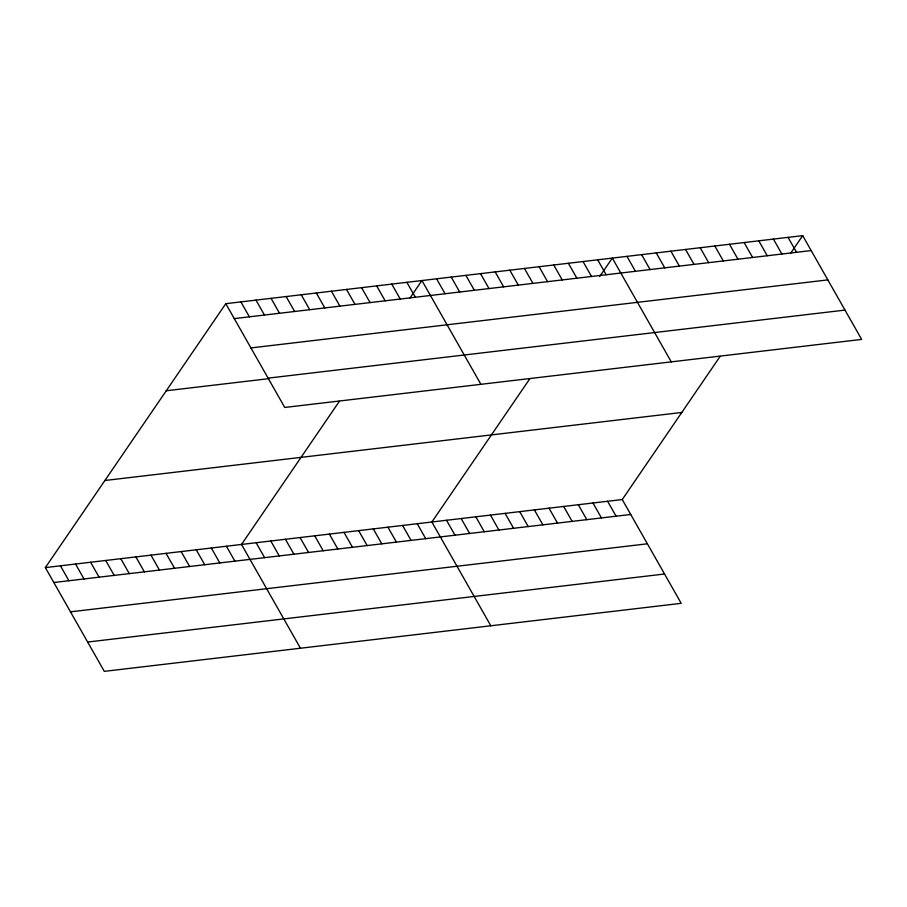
<?xml version="1.0" encoding="UTF-8"?>
<svg xmlns="http://www.w3.org/2000/svg" width="907" height="907" viewBox="0 0 907 907"><rect width="100%" height="100%" fill="white"/><g stroke="black" fill="none" stroke-linecap="round" stroke-linejoin="round"><path stroke-width="1.36" d="M720.135 356.372L622.247 499.542L681.202 603.325L104.305 671.361L45.35 567.589L225.798 303.675L802.695 235.639L861.65 339.411L284.753 407.458L225.798 303.675M339.388 401.279L241.5 544.449L300.455 648.233M410.032 297.961L421.936 280.535L480.903 384.319M529.767 378.831L431.868 522.001L490.823 625.785M599.663 276.59L612.316 258.087L671.271 361.87M790.779 253.053L802.695 235.639M234.278 318.606L811.175 250.57M250.933 347.925L827.83 279.889M268.098 378.14L844.995 310.092M166.253 390.758L269.118 378.627M104.895 480.495L681.792 412.458M45.35 567.589L622.247 499.542M53.83 582.521L630.728 514.473M70.485 611.84L647.383 543.803M87.65 642.043L664.548 574.006M788.047 237.362L796.527 252.293M773.41 239.085L781.891 254.017M758.762 240.82L767.243 255.751M744.114 242.543L752.595 257.475M729.477 244.266L737.958 259.198M714.829 246.001L723.31 260.933M700.181 247.724L708.662 262.656M685.545 249.448L694.025 264.379M670.897 251.182L679.377 266.114M656.249 252.906L664.729 267.837M641.612 254.629L650.092 269.572M626.964 256.364L635.444 271.295M597.679 259.81L606.159 274.753M583.031 261.545L591.511 276.476M568.383 263.268L576.863 278.2M553.746 264.991L562.227 279.934M539.098 266.726L547.579 281.658M524.45 268.449L532.931 283.381M509.813 270.173L518.294 285.115M495.165 271.907L503.646 286.839M480.517 273.631L488.998 288.562M607.599 501.276L616.091 516.208M465.881 275.354L474.361 290.297M592.963 503L601.443 517.931M451.233 277.089L459.713 292.02M578.315 504.723L586.795 519.666M436.584 278.812L445.065 293.743M563.666 506.457L572.147 521.389M549.03 508.181L557.51 523.112M406.858 282.315L415.338 297.258M534.382 509.904L542.862 524.847M391.767 284.095L400.248 299.027M519.734 511.639L528.214 526.57M376.677 285.875L385.158 300.807M505.097 513.362L513.577 528.293M361.587 287.655L370.079 302.587M490.449 515.085L498.929 530.028M475.801 516.82L484.281 531.751M346.497 289.435L354.988 304.367M461.164 518.543L469.645 533.475M331.418 291.215L339.898 306.147M446.516 520.267L454.997 535.209M316.328 292.995L324.808 307.927M301.237 294.775L309.718 309.706M417.231 523.724L425.712 538.656M286.147 296.555L294.628 311.486M402.583 525.448L411.064 540.391M271.057 298.335L279.549 313.266M387.935 527.182L396.416 542.114M255.978 300.115L264.459 315.046M373.299 528.906L381.779 543.837M240.888 301.895L249.368 316.826M358.65 530.629L367.131 545.572M344.002 532.364L352.483 547.295M329.366 534.087L337.846 549.018M314.718 535.81L323.198 550.753M300.07 537.545L308.55 552.476M285.433 539.268L293.913 554.2M270.785 540.991L279.265 555.934M256.137 542.726L264.617 557.658M226.41 546.229L234.89 561.161M211.32 548.009L219.8 562.941M196.229 549.789L204.71 564.721M181.139 551.569L189.631 566.501M166.049 553.349L174.541 568.281M150.97 555.129L159.451 570.061M135.88 556.909L144.36 571.841M120.79 558.689L129.27 573.621M105.7 560.469L114.191 575.401M90.609 562.249L99.101 577.181M75.53 564.029L84.011 578.961M60.44 565.809L68.921 580.741"/></g></svg>
